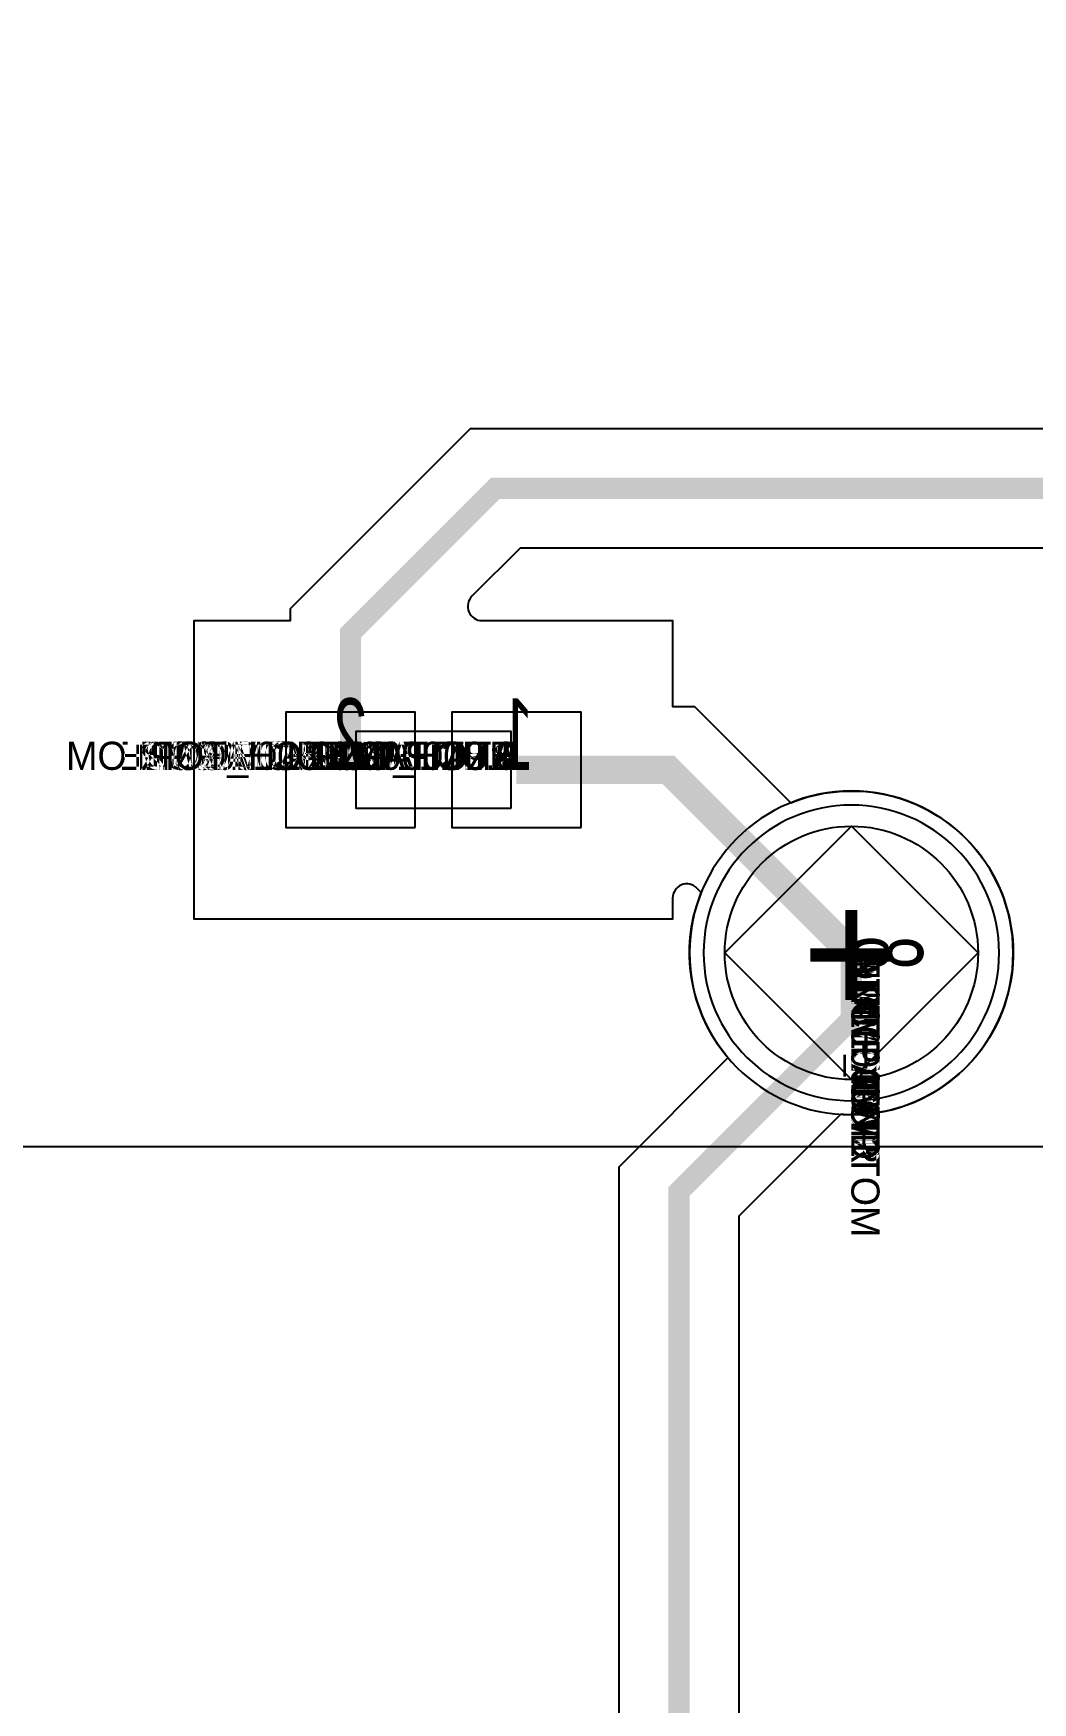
# Model space of a CAD drawing. Extents: x 0 to 323, y 0 to 320.
# Drawn here: x 152.47 to 159.57, y 93.88 to 105.73 of the extents above; entities that cross this region are included whole.
import ezdxf
from ezdxf.enums import TextEntityAlignment as Align

# ---------------------------------------------------------------- set-up
doc = ezdxf.new("R2010")
doc.units = 0
doc.header["$MEASUREMENT"] = 0
doc.layers.get('0').update_dxf_attribs({"linetype": 'CONTINUOUS'})
for name, color, linetype in [('CDN_FIGURES', 7, 'CONTINUOUS'), ('ETCH_BOTTOM', 7, 'CONTINUOUS'), ('ETCH_GND', 3, 'CONTINUOUS'), ('ETCH_INT1', 4, 'CONTINUOUS'), ('ETCH_INT2', 5, 'CONTINUOUS'), ('ETCH_PWR', 6, 'CONTINUOUS'), ('ETCH_TOP', 2, 'CONTINUOUS'), ('MANUFACTURING_NCLEGEND-1-6', 8, 'CONTINUOUS'), ('PACKAGE_GEOMETRY_ASSEMBLY_TOP', 11, 'CONTINUOUS'), ('PACKAGE_GEOMETRY_PIN_NUMBER', 9, 'CONTINUOUS')]:
    doc.layers.add(name, color=color, linetype=linetype)

# ---------------------------------------------------------------- blocks, each defined once
blk = doc.blocks.new('PAD_INFO')
for tag in ['SHAPE_TYPE', 'PAD_HEIGHT', 'PAD_LAYER', 'PAD_TYPE', 'PAD_WIDTH']:
    blk.add_attdef(tag, (0, 0), '', height=0.2)
at = {"flags": 2}
blk.add_attdef('CDN_TYPE', (0, 0), '', height=0.2, dxfattribs=at)
blk = doc.blocks.new('DRILL_INFO')
at = {"flags": 2}
blk.add_attdef('CDN_TYPE', (0, 0), '', height=0.2, dxfattribs=at)
for tag in ['FSHAPE', 'FCHAR', 'DRILL_HEIGHT', 'DIAMETER', 'PLATED', 'DRILL_WIDTH']:
    blk.add_attdef(tag, (0, 0), '', height=0.2)
blk = doc.blocks.new('VIA1800X1100')
at = {"layer": 'ETCH_BOTTOM'}
blk.add_circle((0, 0), 0.9, dxfattribs=at)
at = {"layer": 'ETCH_GND'}
blk.add_circle((0, 0), 0.9, dxfattribs=at)
at = {"layer": 'ETCH_INT1'}
blk.add_circle((0, 0), 0.9, dxfattribs=at)
at = {"layer": 'ETCH_INT2'}
blk.add_circle((0, 0), 0.9, dxfattribs=at)
at = {"layer": 'ETCH_PWR'}
blk.add_circle((0, 0), 0.9, dxfattribs=at)
at = {"layer": 'ETCH_TOP'}
blk.add_circle((0, 0), 0.9, dxfattribs=at)
ref = blk.add_blockref('PAD_INFO', (0, 0))
ref.add_attrib('PAD_LAYER', 'ETCH_TOP', (0, 0), dxfattribs={"height": 0.2})
ref.add_attrib('SHAPE_TYPE', 'NULL', (0, 0), dxfattribs={"height": 0.2})
ref.add_attrib('PAD_TYPE', 'ANTIPAD', (0, 0), dxfattribs={"height": 0.2})
ref.add_attrib('PAD_WIDTH', '0.000000', (0, 0), dxfattribs={"height": 0.2})
ref.add_attrib('PAD_HEIGHT', '0.000000', (0, 0), dxfattribs={"height": 0.2})
ref = blk.add_blockref('PAD_INFO', (0, 0))
ref.add_attrib('PAD_LAYER', 'ETCH_GND', (0, 0), dxfattribs={"height": 0.2})
ref.add_attrib('SHAPE_TYPE', 'NULL', (0, 0), dxfattribs={"height": 0.2})
ref.add_attrib('PAD_TYPE', 'ANTIPAD', (0, 0), dxfattribs={"height": 0.2})
ref.add_attrib('PAD_WIDTH', '0.000000', (0, 0), dxfattribs={"height": 0.2})
ref.add_attrib('PAD_HEIGHT', '0.000000', (0, 0), dxfattribs={"height": 0.2})
ref = blk.add_blockref('PAD_INFO', (0, 0))
ref.add_attrib('PAD_LAYER', 'ETCH_INT1', (0, 0), dxfattribs={"height": 0.2})
ref.add_attrib('SHAPE_TYPE', 'NULL', (0, 0), dxfattribs={"height": 0.2})
ref.add_attrib('PAD_TYPE', 'ANTIPAD', (0, 0), dxfattribs={"height": 0.2})
ref.add_attrib('PAD_WIDTH', '0.000000', (0, 0), dxfattribs={"height": 0.2})
ref.add_attrib('PAD_HEIGHT', '0.000000', (0, 0), dxfattribs={"height": 0.2})
ref = blk.add_blockref('PAD_INFO', (0, 0))
ref.add_attrib('PAD_LAYER', 'ETCH_INT2', (0, 0), dxfattribs={"height": 0.2})
ref.add_attrib('SHAPE_TYPE', 'NULL', (0, 0), dxfattribs={"height": 0.2})
ref.add_attrib('PAD_TYPE', 'ANTIPAD', (0, 0), dxfattribs={"height": 0.2})
ref.add_attrib('PAD_WIDTH', '0.000000', (0, 0), dxfattribs={"height": 0.2})
ref.add_attrib('PAD_HEIGHT', '0.000000', (0, 0), dxfattribs={"height": 0.2})
ref = blk.add_blockref('PAD_INFO', (0, 0))
ref.add_attrib('PAD_LAYER', 'ETCH_PWR', (0, 0), dxfattribs={"height": 0.2})
ref.add_attrib('SHAPE_TYPE', 'NULL', (0, 0), dxfattribs={"height": 0.2})
ref.add_attrib('PAD_TYPE', 'ANTIPAD', (0, 0), dxfattribs={"height": 0.2})
ref.add_attrib('PAD_WIDTH', '0.000000', (0, 0), dxfattribs={"height": 0.2})
ref.add_attrib('PAD_HEIGHT', '0.000000', (0, 0), dxfattribs={"height": 0.2})
ref = blk.add_blockref('PAD_INFO', (0, 0))
ref.add_attrib('PAD_LAYER', 'ETCH_BOTTOM', (0, 0), dxfattribs={"height": 0.2})
ref.add_attrib('SHAPE_TYPE', 'NULL', (0, 0), dxfattribs={"height": 0.2})
ref.add_attrib('PAD_TYPE', 'ANTIPAD', (0, 0), dxfattribs={"height": 0.2})
ref.add_attrib('PAD_WIDTH', '0.000000', (0, 0), dxfattribs={"height": 0.2})
ref.add_attrib('PAD_HEIGHT', '0.000000', (0, 0), dxfattribs={"height": 0.2})
ref = blk.add_blockref('PAD_INFO', (0, 0))
ref.add_attrib('PAD_LAYER', 'ETCH_TOP', (0, 0), dxfattribs={"height": 0.2})
ref.add_attrib('SHAPE_TYPE', 'NULL', (0, 0), dxfattribs={"height": 0.2})
ref.add_attrib('PAD_TYPE', 'THERMAL', (0, 0), dxfattribs={"height": 0.2})
ref.add_attrib('PAD_WIDTH', '0.000000', (0, 0), dxfattribs={"height": 0.2})
ref.add_attrib('PAD_HEIGHT', '0.000000', (0, 0), dxfattribs={"height": 0.2})
ref = blk.add_blockref('PAD_INFO', (0, 0))
ref.add_attrib('PAD_LAYER', 'ETCH_GND', (0, 0), dxfattribs={"height": 0.2})
ref.add_attrib('SHAPE_TYPE', 'NULL', (0, 0), dxfattribs={"height": 0.2})
ref.add_attrib('PAD_TYPE', 'THERMAL', (0, 0), dxfattribs={"height": 0.2})
ref.add_attrib('PAD_WIDTH', '0.000000', (0, 0), dxfattribs={"height": 0.2})
ref.add_attrib('PAD_HEIGHT', '0.000000', (0, 0), dxfattribs={"height": 0.2})
ref = blk.add_blockref('PAD_INFO', (0, 0))
ref.add_attrib('PAD_LAYER', 'ETCH_INT1', (0, 0), dxfattribs={"height": 0.2})
ref.add_attrib('SHAPE_TYPE', 'NULL', (0, 0), dxfattribs={"height": 0.2})
ref.add_attrib('PAD_TYPE', 'THERMAL', (0, 0), dxfattribs={"height": 0.2})
ref.add_attrib('PAD_WIDTH', '0.000000', (0, 0), dxfattribs={"height": 0.2})
ref.add_attrib('PAD_HEIGHT', '0.000000', (0, 0), dxfattribs={"height": 0.2})
ref = blk.add_blockref('PAD_INFO', (0, 0))
ref.add_attrib('PAD_LAYER', 'ETCH_INT2', (0, 0), dxfattribs={"height": 0.2})
ref.add_attrib('SHAPE_TYPE', 'NULL', (0, 0), dxfattribs={"height": 0.2})
ref.add_attrib('PAD_TYPE', 'THERMAL', (0, 0), dxfattribs={"height": 0.2})
ref.add_attrib('PAD_WIDTH', '0.000000', (0, 0), dxfattribs={"height": 0.2})
ref.add_attrib('PAD_HEIGHT', '0.000000', (0, 0), dxfattribs={"height": 0.2})
ref = blk.add_blockref('PAD_INFO', (0, 0))
ref.add_attrib('PAD_LAYER', 'ETCH_PWR', (0, 0), dxfattribs={"height": 0.2})
ref.add_attrib('SHAPE_TYPE', 'NULL', (0, 0), dxfattribs={"height": 0.2})
ref.add_attrib('PAD_TYPE', 'THERMAL', (0, 0), dxfattribs={"height": 0.2})
ref.add_attrib('PAD_WIDTH', '0.000000', (0, 0), dxfattribs={"height": 0.2})
ref.add_attrib('PAD_HEIGHT', '0.000000', (0, 0), dxfattribs={"height": 0.2})
ref = blk.add_blockref('PAD_INFO', (0, 0))
ref.add_attrib('PAD_LAYER', 'ETCH_BOTTOM', (0, 0), dxfattribs={"height": 0.2})
ref.add_attrib('SHAPE_TYPE', 'NULL', (0, 0), dxfattribs={"height": 0.2})
ref.add_attrib('PAD_TYPE', 'THERMAL', (0, 0), dxfattribs={"height": 0.2})
ref.add_attrib('PAD_WIDTH', '0.000000', (0, 0), dxfattribs={"height": 0.2})
ref.add_attrib('PAD_HEIGHT', '0.000000', (0, 0), dxfattribs={"height": 0.2})
ref = blk.add_blockref('DRILL_INFO', (0, 0))
ref.add_attrib('DIAMETER', '1.100000', (0, 0), dxfattribs={"height": 0.2})
ref.add_attrib('PLATED', 'PLATED', (0, 0), dxfattribs={"height": 0.2})
ref.add_attrib('FSHAPE', 'DIAMOND', (0, 0), dxfattribs={"height": 0.2})
ref.add_attrib('FCHAR', '+', (0, 0), dxfattribs={"height": 0.2})
ref.add_attrib('DRILL_WIDTH', '1.800000', (0, 0), dxfattribs={"height": 0.2})
ref.add_attrib('DRILL_HEIGHT', '1.800000', (0, 0), dxfattribs={"height": 0.2})
ref = blk.add_blockref('PAD_INFO', (0, 0))
ref.add_attrib('PAD_LAYER', 'ETCH_TOP', (0, 0), dxfattribs={"height": 0.2})
ref.add_attrib('SHAPE_TYPE', 'CIRCLE', (0, 0), dxfattribs={"height": 0.2})
ref.add_attrib('PAD_TYPE', 'REGULAR', (0, 0), dxfattribs={"height": 0.2})
ref.add_attrib('PAD_WIDTH', '1.800000', (0, 0), dxfattribs={"height": 0.2})
ref.add_attrib('PAD_HEIGHT', '1.800000', (0, 0), dxfattribs={"height": 0.2})
ref = blk.add_blockref('PAD_INFO', (0, 0))
ref.add_attrib('PAD_LAYER', 'ETCH_GND', (0, 0), dxfattribs={"height": 0.2})
ref.add_attrib('SHAPE_TYPE', 'CIRCLE', (0, 0), dxfattribs={"height": 0.2})
ref.add_attrib('PAD_TYPE', 'REGULAR', (0, 0), dxfattribs={"height": 0.2})
ref.add_attrib('PAD_WIDTH', '1.800000', (0, 0), dxfattribs={"height": 0.2})
ref.add_attrib('PAD_HEIGHT', '1.800000', (0, 0), dxfattribs={"height": 0.2})
ref = blk.add_blockref('PAD_INFO', (0, 0))
ref.add_attrib('PAD_LAYER', 'ETCH_INT1', (0, 0), dxfattribs={"height": 0.2})
ref.add_attrib('SHAPE_TYPE', 'CIRCLE', (0, 0), dxfattribs={"height": 0.2})
ref.add_attrib('PAD_TYPE', 'REGULAR', (0, 0), dxfattribs={"height": 0.2})
ref.add_attrib('PAD_WIDTH', '1.800000', (0, 0), dxfattribs={"height": 0.2})
ref.add_attrib('PAD_HEIGHT', '1.800000', (0, 0), dxfattribs={"height": 0.2})
ref = blk.add_blockref('PAD_INFO', (0, 0))
ref.add_attrib('PAD_LAYER', 'ETCH_INT2', (0, 0), dxfattribs={"height": 0.2})
ref.add_attrib('SHAPE_TYPE', 'CIRCLE', (0, 0), dxfattribs={"height": 0.2})
ref.add_attrib('PAD_TYPE', 'REGULAR', (0, 0), dxfattribs={"height": 0.2})
ref.add_attrib('PAD_WIDTH', '1.800000', (0, 0), dxfattribs={"height": 0.2})
ref.add_attrib('PAD_HEIGHT', '1.800000', (0, 0), dxfattribs={"height": 0.2})
ref = blk.add_blockref('PAD_INFO', (0, 0))
ref.add_attrib('PAD_LAYER', 'ETCH_PWR', (0, 0), dxfattribs={"height": 0.2})
ref.add_attrib('SHAPE_TYPE', 'CIRCLE', (0, 0), dxfattribs={"height": 0.2})
ref.add_attrib('PAD_TYPE', 'REGULAR', (0, 0), dxfattribs={"height": 0.2})
ref.add_attrib('PAD_WIDTH', '1.800000', (0, 0), dxfattribs={"height": 0.2})
ref.add_attrib('PAD_HEIGHT', '1.800000', (0, 0), dxfattribs={"height": 0.2})
ref = blk.add_blockref('PAD_INFO', (0, 0))
ref.add_attrib('PAD_LAYER', 'ETCH_BOTTOM', (0, 0), dxfattribs={"height": 0.2})
ref.add_attrib('SHAPE_TYPE', 'CIRCLE', (0, 0), dxfattribs={"height": 0.2})
ref.add_attrib('PAD_TYPE', 'REGULAR', (0, 0), dxfattribs={"height": 0.2})
ref.add_attrib('PAD_WIDTH', '1.800000', (0, 0), dxfattribs={"height": 0.2})
ref.add_attrib('PAD_HEIGHT', '1.800000', (0, 0), dxfattribs={"height": 0.2})
for tag in ['CDN_TYPE', 'PIN']:
    blk.add_attdef(tag, (0, 0), '', height=0.2)
at = {"flags": 2}
for tag in ['PSTKNAME', 'BBV']:
    blk.add_attdef(tag, (0, 0), '', height=0.2, dxfattribs=at)
blk = doc.blocks.new('EUH')
at = {"layer": 'PACKAGE_GEOMETRY_ASSEMBLY_TOP'}
blk.add_lwpolyline([(-1.675, -1.5), (14.075, -1.5), (14.075, 33.3), (-1.675, 33.3)], close=True, dxfattribs=at)
at = {"layer": 'ETCH_TOP'}
blk.add_blockref('VIA1800X1100', (12.7, 15.88), dxfattribs=at)
at = {"flags": 2}
for tag in ['SYMBOL_TYPE', 'CDN_TYPE', 'REFDES']:
    blk.add_attdef(tag, (0, 0), '', height=0.2, dxfattribs=at)
blk = doc.blocks.new('FIGURE_DIAMOND')
at = {"layer": 'CDN_FIGURES'}
blk.add_lwpolyline([(-0.5, 0), (0, 0.5), (0.5, 0), (0, -0.5)], close=True, dxfattribs=at)
blk = doc.blocks.new('RC0920X0820TS')
at = {"layer": 'ETCH_TOP'}
blk.add_lwpolyline([(-0.46, -0.41), (-0.46, 0.41), (0.46, 0.41), (0.46, -0.41)], close=True, dxfattribs=at)
ref = blk.add_blockref('PAD_INFO', (0, 0))
ref.add_attrib('PAD_LAYER', 'ETCH_TOP', (0, 0), dxfattribs={"height": 0.2})
ref.add_attrib('SHAPE_TYPE', 'NULL', (0, 0), dxfattribs={"height": 0.2})
ref.add_attrib('PAD_TYPE', 'ANTIPAD', (0, 0), dxfattribs={"height": 0.2})
ref.add_attrib('PAD_WIDTH', '0.000000', (0, 0), dxfattribs={"height": 0.2})
ref.add_attrib('PAD_HEIGHT', '0.000000', (0, 0), dxfattribs={"height": 0.2})
ref = blk.add_blockref('PAD_INFO', (0, 0))
ref.add_attrib('PAD_LAYER', 'ETCH_GND', (0, 0), dxfattribs={"height": 0.2})
ref.add_attrib('SHAPE_TYPE', 'NULL', (0, 0), dxfattribs={"height": 0.2})
ref.add_attrib('PAD_TYPE', 'ANTIPAD', (0, 0), dxfattribs={"height": 0.2})
ref.add_attrib('PAD_WIDTH', '0.000000', (0, 0), dxfattribs={"height": 0.2})
ref.add_attrib('PAD_HEIGHT', '0.000000', (0, 0), dxfattribs={"height": 0.2})
ref = blk.add_blockref('PAD_INFO', (0, 0))
ref.add_attrib('PAD_LAYER', 'ETCH_INT1', (0, 0), dxfattribs={"height": 0.2})
ref.add_attrib('SHAPE_TYPE', 'NULL', (0, 0), dxfattribs={"height": 0.2})
ref.add_attrib('PAD_TYPE', 'ANTIPAD', (0, 0), dxfattribs={"height": 0.2})
ref.add_attrib('PAD_WIDTH', '0.000000', (0, 0), dxfattribs={"height": 0.2})
ref.add_attrib('PAD_HEIGHT', '0.000000', (0, 0), dxfattribs={"height": 0.2})
ref = blk.add_blockref('PAD_INFO', (0, 0))
ref.add_attrib('PAD_LAYER', 'ETCH_INT2', (0, 0), dxfattribs={"height": 0.2})
ref.add_attrib('SHAPE_TYPE', 'NULL', (0, 0), dxfattribs={"height": 0.2})
ref.add_attrib('PAD_TYPE', 'ANTIPAD', (0, 0), dxfattribs={"height": 0.2})
ref.add_attrib('PAD_WIDTH', '0.000000', (0, 0), dxfattribs={"height": 0.2})
ref.add_attrib('PAD_HEIGHT', '0.000000', (0, 0), dxfattribs={"height": 0.2})
ref = blk.add_blockref('PAD_INFO', (0, 0))
ref.add_attrib('PAD_LAYER', 'ETCH_PWR', (0, 0), dxfattribs={"height": 0.2})
ref.add_attrib('SHAPE_TYPE', 'NULL', (0, 0), dxfattribs={"height": 0.2})
ref.add_attrib('PAD_TYPE', 'ANTIPAD', (0, 0), dxfattribs={"height": 0.2})
ref.add_attrib('PAD_WIDTH', '0.000000', (0, 0), dxfattribs={"height": 0.2})
ref.add_attrib('PAD_HEIGHT', '0.000000', (0, 0), dxfattribs={"height": 0.2})
ref = blk.add_blockref('PAD_INFO', (0, 0))
ref.add_attrib('PAD_LAYER', 'ETCH_BOTTOM', (0, 0), dxfattribs={"height": 0.2})
ref.add_attrib('SHAPE_TYPE', 'NULL', (0, 0), dxfattribs={"height": 0.2})
ref.add_attrib('PAD_TYPE', 'ANTIPAD', (0, 0), dxfattribs={"height": 0.2})
ref.add_attrib('PAD_WIDTH', '0.000000', (0, 0), dxfattribs={"height": 0.2})
ref.add_attrib('PAD_HEIGHT', '0.000000', (0, 0), dxfattribs={"height": 0.2})
ref = blk.add_blockref('PAD_INFO', (0, 0))
ref.add_attrib('PAD_LAYER', 'ETCH_TOP', (0, 0), dxfattribs={"height": 0.2})
ref.add_attrib('SHAPE_TYPE', 'NULL', (0, 0), dxfattribs={"height": 0.2})
ref.add_attrib('PAD_TYPE', 'THERMAL', (0, 0), dxfattribs={"height": 0.2})
ref.add_attrib('PAD_WIDTH', '0.000000', (0, 0), dxfattribs={"height": 0.2})
ref.add_attrib('PAD_HEIGHT', '0.000000', (0, 0), dxfattribs={"height": 0.2})
ref = blk.add_blockref('PAD_INFO', (0, 0))
ref.add_attrib('PAD_LAYER', 'ETCH_GND', (0, 0), dxfattribs={"height": 0.2})
ref.add_attrib('SHAPE_TYPE', 'NULL', (0, 0), dxfattribs={"height": 0.2})
ref.add_attrib('PAD_TYPE', 'THERMAL', (0, 0), dxfattribs={"height": 0.2})
ref.add_attrib('PAD_WIDTH', '0.000000', (0, 0), dxfattribs={"height": 0.2})
ref.add_attrib('PAD_HEIGHT', '0.000000', (0, 0), dxfattribs={"height": 0.2})
ref = blk.add_blockref('PAD_INFO', (0, 0))
ref.add_attrib('PAD_LAYER', 'ETCH_INT1', (0, 0), dxfattribs={"height": 0.2})
ref.add_attrib('SHAPE_TYPE', 'NULL', (0, 0), dxfattribs={"height": 0.2})
ref.add_attrib('PAD_TYPE', 'THERMAL', (0, 0), dxfattribs={"height": 0.2})
ref.add_attrib('PAD_WIDTH', '0.000000', (0, 0), dxfattribs={"height": 0.2})
ref.add_attrib('PAD_HEIGHT', '0.000000', (0, 0), dxfattribs={"height": 0.2})
ref = blk.add_blockref('PAD_INFO', (0, 0))
ref.add_attrib('PAD_LAYER', 'ETCH_INT2', (0, 0), dxfattribs={"height": 0.2})
ref.add_attrib('SHAPE_TYPE', 'NULL', (0, 0), dxfattribs={"height": 0.2})
ref.add_attrib('PAD_TYPE', 'THERMAL', (0, 0), dxfattribs={"height": 0.2})
ref.add_attrib('PAD_WIDTH', '0.000000', (0, 0), dxfattribs={"height": 0.2})
ref.add_attrib('PAD_HEIGHT', '0.000000', (0, 0), dxfattribs={"height": 0.2})
ref = blk.add_blockref('PAD_INFO', (0, 0))
ref.add_attrib('PAD_LAYER', 'ETCH_PWR', (0, 0), dxfattribs={"height": 0.2})
ref.add_attrib('SHAPE_TYPE', 'NULL', (0, 0), dxfattribs={"height": 0.2})
ref.add_attrib('PAD_TYPE', 'THERMAL', (0, 0), dxfattribs={"height": 0.2})
ref.add_attrib('PAD_WIDTH', '0.000000', (0, 0), dxfattribs={"height": 0.2})
ref.add_attrib('PAD_HEIGHT', '0.000000', (0, 0), dxfattribs={"height": 0.2})
ref = blk.add_blockref('PAD_INFO', (0, 0))
ref.add_attrib('PAD_LAYER', 'ETCH_BOTTOM', (0, 0), dxfattribs={"height": 0.2})
ref.add_attrib('SHAPE_TYPE', 'NULL', (0, 0), dxfattribs={"height": 0.2})
ref.add_attrib('PAD_TYPE', 'THERMAL', (0, 0), dxfattribs={"height": 0.2})
ref.add_attrib('PAD_WIDTH', '0.000000', (0, 0), dxfattribs={"height": 0.2})
ref.add_attrib('PAD_HEIGHT', '0.000000', (0, 0), dxfattribs={"height": 0.2})
ref = blk.add_blockref('PAD_INFO', (0, 0))
ref.add_attrib('PAD_LAYER', 'ETCH_TOP', (0, 0), dxfattribs={"height": 0.2})
ref.add_attrib('SHAPE_TYPE', 'RECTANGLE', (0, 0), dxfattribs={"height": 0.2})
ref.add_attrib('PAD_TYPE', 'REGULAR', (0, 0), dxfattribs={"height": 0.2})
ref.add_attrib('PAD_WIDTH', '0.920000', (0, 0), dxfattribs={"height": 0.2})
ref.add_attrib('PAD_HEIGHT', '0.820000', (0, 0), dxfattribs={"height": 0.2})
ref = blk.add_blockref('PAD_INFO', (0, 0))
ref.add_attrib('PAD_LAYER', 'ETCH_GND', (0, 0), dxfattribs={"height": 0.2})
ref.add_attrib('SHAPE_TYPE', 'NULL', (0, 0), dxfattribs={"height": 0.2})
ref.add_attrib('PAD_TYPE', 'REGULAR', (0, 0), dxfattribs={"height": 0.2})
ref.add_attrib('PAD_WIDTH', '0.000000', (0, 0), dxfattribs={"height": 0.2})
ref.add_attrib('PAD_HEIGHT', '0.000000', (0, 0), dxfattribs={"height": 0.2})
ref = blk.add_blockref('PAD_INFO', (0, 0))
ref.add_attrib('PAD_LAYER', 'ETCH_INT1', (0, 0), dxfattribs={"height": 0.2})
ref.add_attrib('SHAPE_TYPE', 'NULL', (0, 0), dxfattribs={"height": 0.2})
ref.add_attrib('PAD_TYPE', 'REGULAR', (0, 0), dxfattribs={"height": 0.2})
ref.add_attrib('PAD_WIDTH', '0.000000', (0, 0), dxfattribs={"height": 0.2})
ref.add_attrib('PAD_HEIGHT', '0.000000', (0, 0), dxfattribs={"height": 0.2})
ref = blk.add_blockref('PAD_INFO', (0, 0))
ref.add_attrib('PAD_LAYER', 'ETCH_INT2', (0, 0), dxfattribs={"height": 0.2})
ref.add_attrib('SHAPE_TYPE', 'NULL', (0, 0), dxfattribs={"height": 0.2})
ref.add_attrib('PAD_TYPE', 'REGULAR', (0, 0), dxfattribs={"height": 0.2})
ref.add_attrib('PAD_WIDTH', '0.000000', (0, 0), dxfattribs={"height": 0.2})
ref.add_attrib('PAD_HEIGHT', '0.000000', (0, 0), dxfattribs={"height": 0.2})
ref = blk.add_blockref('PAD_INFO', (0, 0))
ref.add_attrib('PAD_LAYER', 'ETCH_PWR', (0, 0), dxfattribs={"height": 0.2})
ref.add_attrib('SHAPE_TYPE', 'NULL', (0, 0), dxfattribs={"height": 0.2})
ref.add_attrib('PAD_TYPE', 'REGULAR', (0, 0), dxfattribs={"height": 0.2})
ref.add_attrib('PAD_WIDTH', '0.000000', (0, 0), dxfattribs={"height": 0.2})
ref.add_attrib('PAD_HEIGHT', '0.000000', (0, 0), dxfattribs={"height": 0.2})
ref = blk.add_blockref('PAD_INFO', (0, 0))
ref.add_attrib('PAD_LAYER', 'ETCH_BOTTOM', (0, 0), dxfattribs={"height": 0.2})
ref.add_attrib('SHAPE_TYPE', 'NULL', (0, 0), dxfattribs={"height": 0.2})
ref.add_attrib('PAD_TYPE', 'REGULAR', (0, 0), dxfattribs={"height": 0.2})
ref.add_attrib('PAD_WIDTH', '0.000000', (0, 0), dxfattribs={"height": 0.2})
ref.add_attrib('PAD_HEIGHT', '0.000000', (0, 0), dxfattribs={"height": 0.2})
ref = blk.add_blockref('DRILL_INFO', (0, 0))
ref.add_attrib('DIAMETER', '0.000000', (0, 0), dxfattribs={"height": 0.2})
ref.add_attrib('PLATED', 'PLATED', (0, 0), dxfattribs={"height": 0.2})
ref.add_attrib('FSHAPE', 'NULL', (0, 0), dxfattribs={"height": 0.2})
ref.add_attrib('DRILL_WIDTH', '0.000000', (0, 0), dxfattribs={"height": 0.2})
ref.add_attrib('DRILL_HEIGHT', '0.000000', (0, 0), dxfattribs={"height": 0.2})
for tag in ['CDN_TYPE', 'PIN']:
    blk.add_attdef(tag, (0, 0), '', height=0.2)
at = {"flags": 2}
for tag in ['PSTKNAME', 'BBV']:
    blk.add_attdef(tag, (0, 0), '', height=0.2, dxfattribs=at)
blk = doc.blocks.new('F270')
at = {"layer": 'PACKAGE_GEOMETRY_ASSEMBLY_TOP'}
blk.add_lwpolyline([(0.04, -0.275), (1.14, -0.275), (1.14, 0.275), (0.04, 0.275)], close=True, dxfattribs=at)
at = {"layer": 'ETCH_TOP'}
ref = blk.add_blockref('RC0920X0820TS', (0, 0), dxfattribs=at)
ref.add_attrib('CDN_TYPE', 'PIN', (0, 0), dxfattribs={"height": 0.2})
ref.add_attrib('PIN', '1', (0, 0), dxfattribs={"height": 0.2})
ref = blk.add_blockref('RC0920X0820TS', (1.18, 0), dxfattribs=at)
ref.add_attrib('CDN_TYPE', 'PIN', (0, 0), dxfattribs={"height": 0.2})
ref.add_attrib('PIN', '2', (0, 0), dxfattribs={"height": 0.2})
at = {"flags": 2}
for tag in ['SYMBOL_TYPE', 'CDN_TYPE', 'REFDES']:
    blk.add_attdef(tag, (0, 0), '', height=0.2, dxfattribs=at)

msp = doc.modelspace()

# ---------------------------------------------------------------- linework, layer by layer
at = {"layer": 'ETCH_BOTTOM'}
for points, format in [([(156.63, 78.849), (156.63, 97.681), (157.403, 98.454), (157.375, 98.49, -0.260909), (157.202, 99.6), (157.213, 99.63), (157.183, 99.66, 0.668179), (157.01, 99.589), (157.01, 99.44), (153.61, 99.44), (153.61, 101.56), (154.295, 101.56), (154.295, 101.646), (155.574, 102.925), (169.79, 102.925)], "xyb"), ([(171.35, 102.5, 0.15, 0.15, 0), (155.75, 102.5, 0.15, 0.15, 0), (154.72, 101.47, 0.15, 0.15, 0), (154.72, 100.5, 0.15, 0.15, 0)], "xyseb"), ([(169.8, 102.075), (155.926, 102.075), (155.584, 101.733, 0.668179), (155.656, 101.56), (157.01, 101.56), (157.01, 100.95), (157.166, 100.95), (157.85, 100.267), (157.88, 100.278, -1.224525), (158.226, 98.051), (158.203, 98.052), (157.48, 97.329), (157.48, 91.699, 0.569164)], "xyb"), ([(155.9, 100.5, 0.2, 0.2, 0), (156.98, 100.5, 0.2, 0.2, 0), (158.28, 99.2, 0.2, 0.2, 0)], "xyseb"), ([(158.18, 77.9, 0.15, 0.15, 0), (157.055, 79.025, 0.15, 0.15, 0), (157.055, 97.505, 0.15, 0.15, 0), (158.28, 98.73, 0.15, 0.15, 0), (158.28, 99.2, 0.15, 0.15, 0)], "xyseb")]:
    msp.add_lwpolyline(points, format=format, dxfattribs=at)
at = {"layer": 'ETCH_GND'}
msp.add_lwpolyline([(159.33, 99.2, 1), (157.23, 99.2, 1)], format="xyb", close=True, dxfattribs=at)
at = {"layer": 'ETCH_INT1'}
msp.add_lwpolyline([(159.33, 99.2, 1), (157.23, 99.2, 1)], format="xyb", close=True, dxfattribs=at)
at = {"layer": 'ETCH_INT2'}
msp.add_lwpolyline([(159.43, 99.2, 1), (157.13, 99.2, 1)], format="xyb", close=True, dxfattribs=at)
at = {"layer": 'ETCH_PWR'}
msp.add_lwpolyline([(159.33, 99.2, 1), (157.23, 99.2, 1)], format="xyb", close=True, dxfattribs=at)

# ---------------------------------------------------------------- block references
at = {"rotation": 270}
msp.add_blockref('EUH', (142.4, 111.9), dxfattribs=at)
at = {"xscale": -1}
msp.add_blockref('F270', (155.9, 100.5), dxfattribs=at)
at = {"layer": 'MANUFACTURING_NCLEGEND-1-6', "xscale": 1.8, "yscale": 1.8}
msp.add_blockref('FIGURE_DIAMOND', (158.28, 99.2), dxfattribs=at)

# ---------------------------------------------------------------- texts
at = {"layer": 'MANUFACTURING_NCLEGEND-1-6'}
msp.add_text('+', height=0.9, dxfattribs=at).set_placement((158.28, 99.2), align=Align.MIDDLE_CENTER)
at = {"layer": 'PACKAGE_GEOMETRY_PIN_NUMBER', "text_generation_flag": 2, "width": 0.649606}
for s, p in [('2', (154.72, 100.5)), ('1', (155.9, 100.5))]:
    msp.add_text(s, height=0.508, dxfattribs=at).set_placement(p, align=Align.CENTER)
at = {"layer": 'PACKAGE_GEOMETRY_PIN_NUMBER', "width": 0.649606}
msp.add_text('8', height=0.508, rotation=270, dxfattribs=at).set_placement((158.28, 99.2), align=Align.CENTER)

doc.saveas('drawing.dxf')
